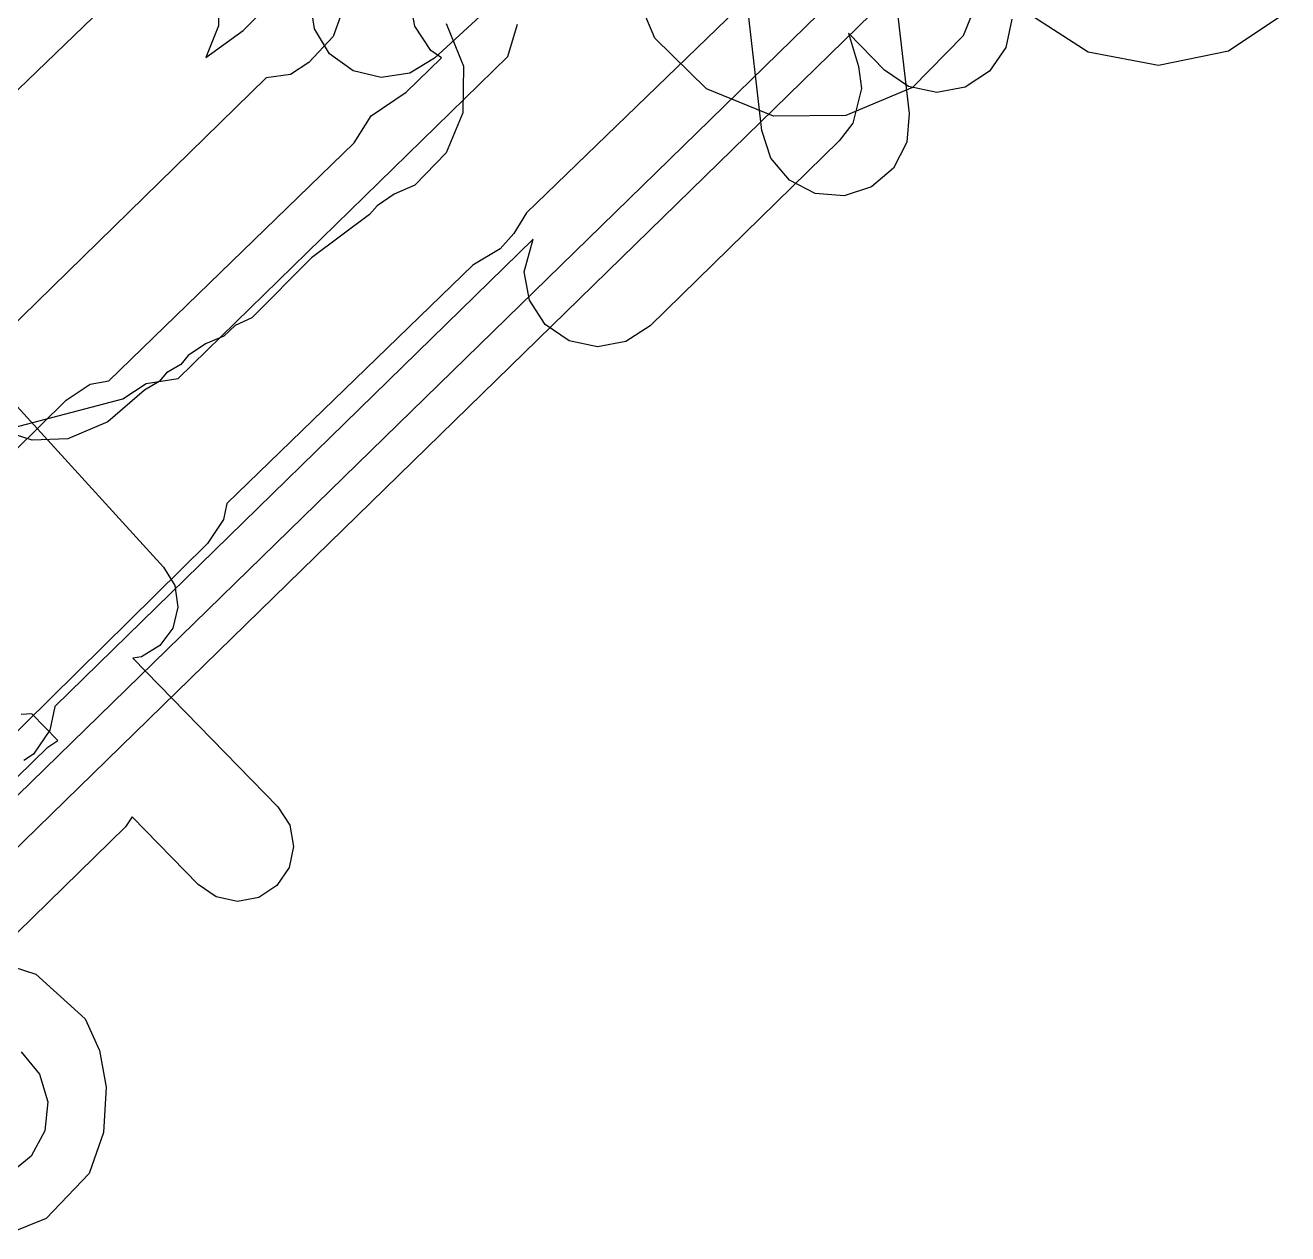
# Model space of a CAD drawing. Header units: metres. Extents: x -2677 to -840, y 169 to 1487.
# Drawn here: x -2195.67 to -2161.61, y 240.8 to 273.39 of the extents above; entities that cross this region are included whole.
import ezdxf

# ---------------------------------------------------------------- set-up
doc = ezdxf.new("R2010")
doc.units = ezdxf.units.M
doc.layers.add('AI_GREENING_EXCLUSIONS', color=1, linetype='Continuous')

msp = doc.modelspace()

# ---------------------------------------------------------------- linework, layer by layer
at = {"layer": 'AI_GREENING_EXCLUSIONS'}
for points in [[(-2178.863, 277.82), (-2184.635, 272.508), (-2185.301, 272.102), (-2186.072, 271.982), (-2186.83, 272.166), (-2187.461, 272.626), (-2187.867, 273.292), (-2187.987, 274.063)], [(-2172.542, 277.188), (-2171.826, 271.013), (-2171.889, 270.236), (-2172.245, 269.541), (-2172.839, 269.036), (-2173.582, 268.796), (-2174.36, 268.859), (-2175.054, 269.215), (-2175.56, 269.81), (-2175.799, 270.553), (-2176.209, 274.091), (-2182.148, 268.331), (-2182.495, 267.773), (-2182.862, 267.36), (-2183.602, 266.921), (-2190.232, 260.491), (-2190.321, 260.061), (-2190.759, 259.415), (-2197.808, 252.465)], [(-2192.101, 275.304), (-2199.385, 268.279), (-2199.78, 267.983), (-2200.28, 267.78), (-2200.809, 267.719), (-2201.298, 267.789), (-2201.997, 268.136), (-2202.509, 268.725), (-2202.979, 269.804), (-2203.136, 270.569), (-2202.993, 271.307), (-2203.54, 275.693)], [(-2173.161, 274.79), (-2204.685, 244.039)], [(-2169.7, 274.756), (-2170.37, 273.105), (-2171.739, 271.716), (-2173.536, 270.956), (-2175.487, 270.942), (-2177.295, 271.676), (-2178.684, 273.046), (-2179.444, 274.843)], [(-2190.443, 274.296), (-2190.46, 273.377), (-2190.8, 272.521), (-2189.793, 273.254), (-2188.713, 274.344)], [(-2172.462, 274.074), (-2203.99, 243.32)], [(-2201.619, 256.331), (-2194.57, 263.281), (-2193.918, 263.71), (-2193.423, 263.805), (-2186.802, 270.226), (-2186.342, 270.947), (-2185.401, 271.584), (-2184.444, 272.513), (-2184.735, 272.712), (-2185.162, 273.364), (-2185.307, 274.131)], [(-2187.164, 273.639), (-2187.369, 273.09), (-2188.026, 272.388), (-2188.516, 272.068), (-2189.171, 271.977), (-2197.007, 264.322), (-2191.944, 258.781), (-2191.642, 258.28), (-2191.553, 257.702), (-2191.693, 257.134), (-2192.04, 256.662), (-2192.541, 256.359), (-2192.774, 256.324), (-2188.858, 252.311), (-2188.539, 251.821), (-2188.432, 251.246), (-2188.553, 250.673), (-2188.884, 250.19), (-2189.375, 249.871), (-2189.95, 249.764), (-2190.522, 249.885), (-2191.005, 250.216), (-2192.787, 252.042), (-2192.971, 251.773), (-2198.39, 246.479)], [(-2169.058, 273.558), (-2169.219, 272.794), (-2169.66, 272.15), (-2170.314, 271.724), (-2171.081, 271.581), (-2171.844, 271.741), (-2172.488, 272.182), (-2173.461, 273.178), (-2173.193, 272.278), (-2173.11, 271.683), (-2173.35, 270.755), (-2173.712, 270.275), (-2178.816, 265.288), (-2179.47, 264.862), (-2180.237, 264.719), (-2181.001, 264.88), (-2181.645, 265.321), (-2182.071, 265.975), (-2182.214, 266.742), (-2181.972, 267.623), (-2194.88, 255.022), (-2195.015, 254.378), (-2195.455, 253.733), (-2195.711, 253.566)], [(-2161.612, 273.767), (-2163.213, 272.694), (-2165.101, 272.307), (-2166.996, 272.663), (-2168.615, 273.709)], [(-2198.419, 261.903), (-2193.042, 263.318), (-2192.412, 263.727), (-2191.546, 263.867), (-2182.65, 272.551), (-2182.396, 273.425)], [(-2184.319, 273.44), (-2183.852, 272.289), (-2183.866, 271.033), (-2184.319, 269.95), (-2185.167, 269.084), (-2185.721, 268.838), (-2186.183, 268.52), (-2186.383, 268.285), (-2187.947, 267.122), (-2189.561, 265.506), (-2190.009, 265.298), (-2190.317, 265.009), (-2190.815, 264.801), (-2191.278, 264.482), (-2191.477, 264.247), (-2191.865, 264.016), (-2192.065, 263.782), (-2192.453, 263.551), (-2193.445, 262.696), (-2194.529, 262.242), (-2195.488, 262.202), (-2196.61, 262.562)], [(-2200.486, 248.625), (-2195.067, 253.919), (-2194.793, 254.098), (-2195.495, 254.817), (-2195.784, 254.807)], [(-2196.332, 248.104), (-2195.384, 247.804), (-2194.058, 246.594), (-2193.673, 245.738), (-2193.491, 244.748), (-2193.559, 243.526), (-2193.947, 242.428), (-2195.108, 241.207), (-2196.138, 240.799)], [(-2195.782, 245.706), (-2195.289, 245.101), (-2195.065, 244.354), (-2195.144, 243.577), (-2195.513, 242.89), (-2196.118, 242.397)]]:
    msp.add_lwpolyline(points, dxfattribs=at)

doc.saveas('drawing.dxf')
